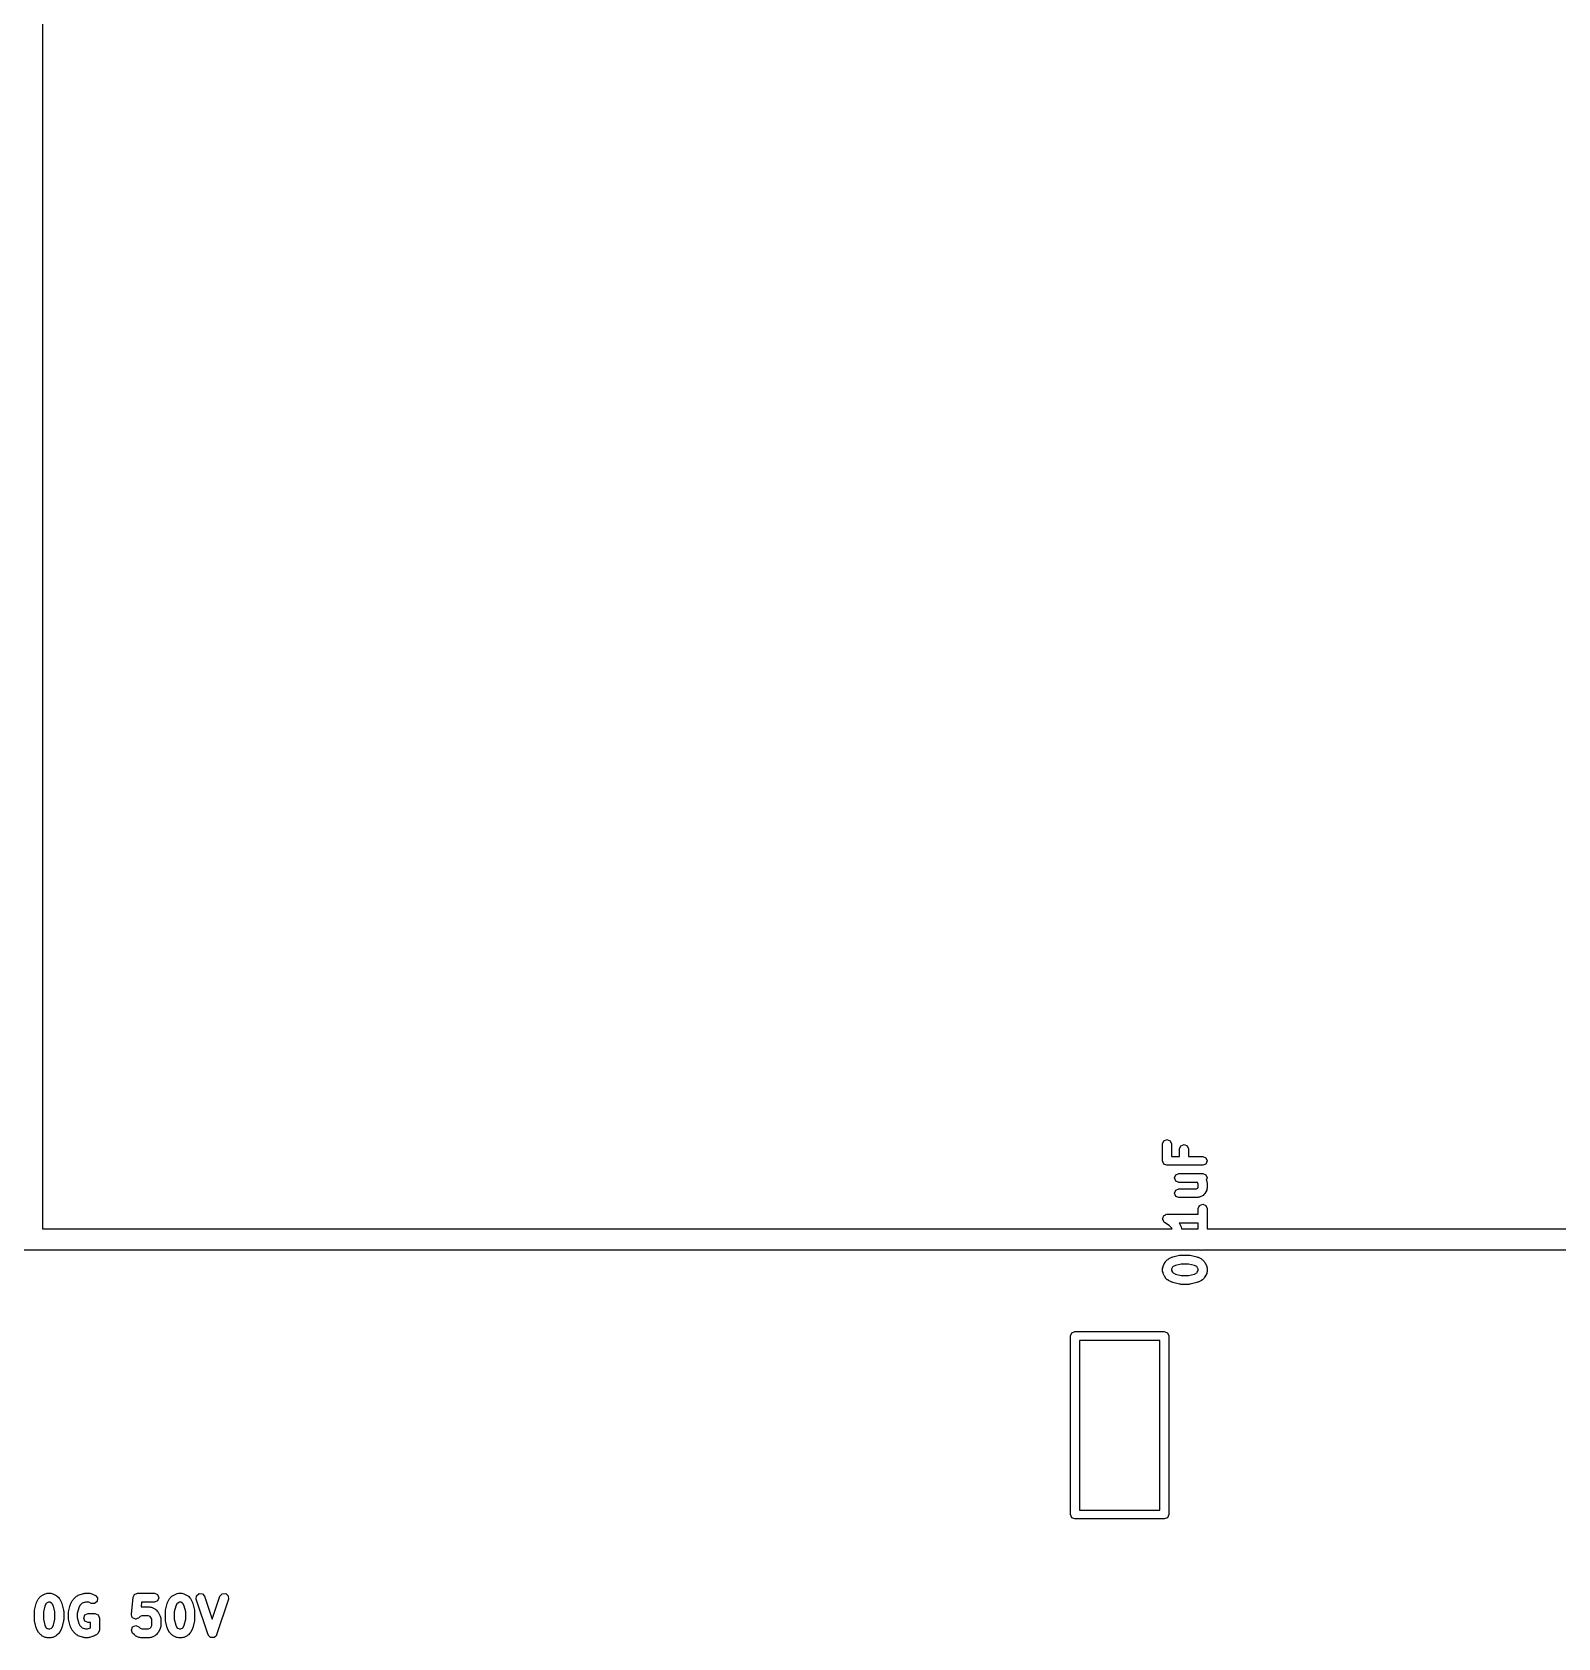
# Model space of a CAD drawing. Extents: x 97.5 to 143.9, y -109.8 to -49.
# Drawn here: x 124.81 to 133.35, y -93.69 to -84.7 of the extents above; entities that cross this region are included whole.
import ezdxf

# ---------------------------------------------------------------- set-up
doc = ezdxf.new("R2010")
doc.units = 0
doc.layers.add('BLACK', color=7, linetype='CONTINUOUS')

msp = doc.modelspace()

# ---------------------------------------------------------------- linework, layer by layer
at = {"layer": 'BLACK', "linetype": 'CONTINUOUS'}
for p, q in [((124.87, -73.73), (124.87, -91.4)), ((131.14, -90.925), (131.148, -90.9073)), ((131.14, -91.0202), (131.14, -90.925)), ((131.148, -90.9073), (131.165, -90.9)), ((131.165, -90.9), (131.183, -90.9073)), ((131.183, -90.9073), (131.19, -90.925)), ((131.19, -90.925), (131.19, -90.9952)), ((131.236, -90.9536), (131.243, -90.9359)), ((131.236, -90.9952), (131.236, -90.9536)), ((131.243, -90.9359), (131.261, -90.9286)), ((131.261, -90.9286), (131.278, -90.9359)), ((131.278, -90.9359), (131.286, -90.9536)), ((131.286, -90.9536), (131.286, -90.9952)), ((131.148, -91.0379), (131.14, -91.0202)), ((131.165, -91.0452), (131.148, -91.0379)), ((131.365, -91.0452), (131.165, -91.0452)), ((131.19, -90.9952), (131.236, -90.9952)), ((131.286, -90.9952), (131.365, -90.9952)), ((131.365, -90.9952), (131.383, -91.0026)), ((131.383, -91.0379), (131.365, -91.0452)), ((131.383, -91.0026), (131.39, -91.0202)), ((131.39, -91.0202), (131.383, -91.0379)), ((131.207, -91.1155), (131.214, -91.0978)), ((131.214, -91.1332), (131.207, -91.1155)), ((131.214, -91.0978), (131.232, -91.0905)), ((131.232, -91.1405), (131.214, -91.1332)), ((131.232, -91.0905), (131.365, -91.0905)), ((131.336, -91.1405), (131.232, -91.1405)), ((131.34, -91.1499), (131.336, -91.1405)), ((131.365, -91.0905), (131.383, -91.0978)), ((131.383, -91.0978), (131.39, -91.1155)), ((131.39, -91.1155), (131.385, -91.1279)), ((131.385, -91.1279), (131.388, -91.1329)), ((131.388, -91.1329), (131.388, -91.1387)), ((131.388, -91.1387), (131.39, -91.144)), ((131.39, -91.144), (131.39, -91.1726)), ((131.207, -91.2012), (131.214, -91.1835)), ((131.214, -91.2189), (131.207, -91.2012)), ((131.214, -91.1835), (131.232, -91.1762)), ((131.232, -91.2262), (131.214, -91.2189)), ((131.232, -91.1762), (131.331, -91.1762)), ((131.337, -91.2262), (131.232, -91.2262)), ((131.331, -91.1762), (131.337, -91.173)), ((131.337, -91.173), (131.34, -91.1667)), ((131.342, -91.224), (131.337, -91.2262)), ((131.34, -91.1667), (131.34, -91.1499)), ((131.348, -91.2236), (131.342, -91.224)), ((131.367, -91.214), (131.348, -91.2236)), ((131.372, -91.208), (131.367, -91.214)), ((131.378, -91.2028), (131.372, -91.208)), ((131.388, -91.1838), (131.378, -91.2028)), ((131.39, -91.1726), (131.388, -91.178)), ((131.388, -91.178), (131.388, -91.1838)), ((131.148, -91.3264), (131.155, -91.3236)), ((131.155, -91.3236), (131.161, -91.3195)), ((131.161, -91.3195), (131.163, -91.32)), ((131.163, -91.32), (131.165, -91.319)), ((131.165, -91.319), (131.34, -91.319)), ((131.34, -91.2869), (131.348, -91.2692)), ((131.34, -91.319), (131.34, -91.2869)), ((131.348, -91.2692), (131.365, -91.2619)), ((131.365, -91.2619), (131.383, -91.2692)), ((131.383, -91.2692), (131.39, -91.2869)), ((131.39, -91.2869), (131.39, -91.4)), ((124.87, -91.4), (131.194, -91.4)), ((131.14, -91.344), (131.143, -91.3373)), ((131.141, -91.3464), (131.14, -91.344)), ((131.141, -91.349), (131.141, -91.3464)), ((131.145, -91.355), (131.141, -91.349)), ((131.143, -91.3373), (131.145, -91.3302)), ((131.145, -91.3302), (131.147, -91.3287)), ((131.148, -91.3617), (131.145, -91.355)), ((131.147, -91.3287), (131.148, -91.3264)), ((131.15, -91.3627), (131.148, -91.3617)), ((131.152, -91.3648), (131.15, -91.3627)), ((131.178, -91.3825), (131.152, -91.3648)), ((131.193, -91.397), (131.178, -91.3825)), ((131.194, -91.4), (131.193, -91.397)), ((131.233, -91.369), (131.235, -91.371)), ((131.34, -91.369), (131.233, -91.369)), ((131.235, -91.371), (131.245, -91.39)), ((131.245, -91.39), (131.246, -91.4)), ((131.246, -91.4), (131.34, -91.4)), ((131.34, -91.4), (131.34, -91.369)), ((131.39, -91.4), (133.891, -91.4)), ((131.353, -91.52), (122.28, -91.52)), ((131.143, -91.6091), (131.153, -91.59)), ((131.153, -91.59), (131.156, -91.5873)), ((131.156, -91.5873), (131.157, -91.5835)), ((131.157, -91.5835), (131.167, -91.574)), ((131.167, -91.574), (131.171, -91.5724)), ((131.171, -91.5724), (131.173, -91.5693)), ((131.173, -91.5693), (131.192, -91.5598)), ((131.192, -91.5598), (131.195, -91.5596)), ((131.195, -91.5596), (131.198, -91.5579)), ((131.198, -91.5579), (131.236, -91.5484)), ((131.236, -91.5484), (131.239, -91.5488)), ((131.239, -91.5488), (131.242, -91.5476)), ((131.242, -91.5476), (131.289, -91.5476)), ((131.289, -91.5476), (131.292, -91.5488)), ((131.292, -91.5488), (131.295, -91.5484)), ((131.295, -91.5484), (131.333, -91.5579)), ((131.333, -91.5579), (131.336, -91.5596)), ((131.336, -91.5596), (131.339, -91.5598)), ((131.339, -91.5598), (131.358, -91.5693)), ((131.356, -91.5214), (131.353, -91.52)), ((131.359, -91.52), (131.356, -91.5214)), ((131.358, -91.5693), (131.36, -91.5724)), ((133.959, -91.52), (131.359, -91.52)), ((131.36, -91.5724), (131.364, -91.574)), ((131.364, -91.574), (131.374, -91.5835)), ((131.374, -91.5835), (131.375, -91.5873)), ((131.375, -91.5873), (131.378, -91.59)), ((131.378, -91.59), (131.388, -91.6091)), ((131.14, -91.6202), (131.143, -91.6149)), ((131.14, -91.6393), (131.14, -91.6202)), ((131.143, -91.6447), (131.14, -91.6393)), ((131.143, -91.6149), (131.143, -91.6091)), ((131.143, -91.6505), (131.143, -91.6447)), ((131.153, -91.6695), (131.143, -91.6505)), ((131.156, -91.6722), (131.153, -91.6695)), ((131.157, -91.676), (131.156, -91.6722)), ((131.167, -91.6855), (131.157, -91.676)), ((131.196, -91.616), (131.19, -91.6261)), ((131.19, -91.6261), (131.19, -91.6334)), ((131.19, -91.6334), (131.196, -91.6435)), ((131.199, -91.6122), (131.196, -91.616)), ((131.196, -91.6435), (131.199, -91.6473)), ((131.212, -91.6057), (131.199, -91.6122)), ((131.199, -91.6473), (131.212, -91.6538)), ((131.245, -91.5976), (131.212, -91.6057)), ((131.212, -91.6538), (131.245, -91.6619)), ((131.286, -91.5976), (131.245, -91.5976)), ((131.245, -91.6619), (131.286, -91.6619)), ((131.319, -91.6057), (131.286, -91.5976)), ((131.286, -91.6619), (131.319, -91.6538)), ((131.332, -91.6122), (131.319, -91.6057)), ((131.319, -91.6538), (131.332, -91.6473)), ((131.335, -91.616), (131.332, -91.6122)), ((131.332, -91.6473), (131.335, -91.6435)), ((131.34, -91.6261), (131.335, -91.616)), ((131.335, -91.6435), (131.34, -91.6334)), ((131.34, -91.6334), (131.34, -91.6261)), ((131.374, -91.676), (131.364, -91.6855)), ((131.375, -91.6722), (131.374, -91.676)), ((131.378, -91.6695), (131.375, -91.6722)), ((131.388, -91.6505), (131.378, -91.6695)), ((131.388, -91.6091), (131.388, -91.6149)), ((131.388, -91.6149), (131.39, -91.6202)), ((131.39, -91.6393), (131.388, -91.6447)), ((131.388, -91.6447), (131.388, -91.6505)), ((131.39, -91.6202), (131.39, -91.6393)), ((131.171, -91.6871), (131.167, -91.6855)), ((131.173, -91.6902), (131.171, -91.6871)), ((131.192, -91.6997), (131.173, -91.6902)), ((131.195, -91.6999), (131.192, -91.6997)), ((131.198, -91.7016), (131.195, -91.6999)), ((131.236, -91.7112), (131.198, -91.7016)), ((131.239, -91.7107), (131.236, -91.7112)), ((131.242, -91.7119), (131.239, -91.7107)), ((131.289, -91.7119), (131.242, -91.7119)), ((131.292, -91.7107), (131.289, -91.7119)), ((131.295, -91.7112), (131.292, -91.7107)), ((131.333, -91.7016), (131.295, -91.7112)), ((131.336, -91.6999), (131.333, -91.7016)), ((131.339, -91.6997), (131.336, -91.6999)), ((131.358, -91.6902), (131.339, -91.6997)), ((131.36, -91.6871), (131.358, -91.6902)), ((131.364, -91.6855), (131.36, -91.6871)), ((130.625, -92), (130.632, -91.9823)), ((130.625, -93), (130.625, -92)), ((130.632, -91.9823), (130.65, -91.975)), ((130.65, -91.975), (131.15, -91.975)), ((130.675, -92.025), (130.675, -92.975)), ((131.125, -92.025), (130.675, -92.025)), ((131.125, -92.975), (131.125, -92.025)), ((131.15, -91.975), (131.168, -91.9823)), ((131.168, -91.9823), (131.175, -92)), ((131.175, -92), (131.175, -93)), ((130.632, -93.0177), (130.625, -93)), ((130.65, -93.025), (130.632, -93.0177)), ((131.15, -93.025), (130.65, -93.025)), ((130.675, -92.975), (131.125, -92.975)), ((131.168, -93.0177), (131.15, -93.025)), ((131.175, -93), (131.168, -93.0177)), ((124.836, -93.4924), (124.845, -93.4733)), ((124.845, -93.4733), (124.849, -93.4706)), ((124.849, -93.4706), (124.85, -93.4668)), ((124.85, -93.4668), (124.86, -93.4573)), ((124.86, -93.4573), (124.864, -93.4557)), ((124.864, -93.4557), (124.866, -93.4526)), ((124.866, -93.4526), (124.885, -93.4431)), ((124.885, -93.4431), (124.891, -93.4427)), ((124.891, -93.4427), (124.896, -93.4405)), ((124.896, -93.4405), (124.915, -93.4405)), ((124.915, -93.4405), (124.921, -93.4427)), ((124.921, -93.4427), (124.927, -93.4431)), ((124.927, -93.4431), (124.946, -93.4526)), ((124.946, -93.4526), (124.948, -93.4557)), ((124.948, -93.4557), (124.952, -93.4573)), ((124.952, -93.4573), (124.962, -93.4668)), ((124.962, -93.4668), (124.963, -93.4706)), ((124.963, -93.4706), (124.966, -93.4733)), ((124.966, -93.4733), (124.976, -93.4924)), ((125.036, -93.4829), (125.039, -93.4802)), ((125.039, -93.4802), (125.041, -93.4764)), ((125.041, -93.4764), (125.06, -93.4573)), ((125.06, -93.4573), (125.065, -93.4551)), ((125.065, -93.4551), (125.069, -93.4513)), ((125.069, -93.4513), (125.098, -93.4418)), ((125.098, -93.4418), (125.102, -93.4421)), ((125.102, -93.4421), (125.106, -93.4405)), ((125.106, -93.4405), (125.135, -93.4405)), ((125.135, -93.4405), (125.14, -93.4427)), ((125.14, -93.4427), (125.146, -93.4431)), ((125.146, -93.4431), (125.165, -93.4526)), ((125.165, -93.4526), (125.177, -93.4671)), ((125.177, -93.4671), (125.176, -93.4862)), ((125.367, -93.5582), (125.376, -93.463)), ((125.376, -93.463), (125.38, -93.4556)), ((125.38, -93.4556), (125.384, -93.4478)), ((125.384, -93.4478), (125.385, -93.4473)), ((125.385, -93.4461), (125.393, -93.4437)), ((125.385, -93.4473), (125.385, -93.4461)), ((125.393, -93.4437), (125.401, -93.4405)), ((125.401, -93.4405), (125.496, -93.4405)), ((125.496, -93.4405), (125.514, -93.4478)), ((125.514, -93.4478), (125.521, -93.4655)), ((125.521, -93.4655), (125.514, -93.4832)), ((125.569, -93.4924), (125.579, -93.4733)), ((125.579, -93.4733), (125.582, -93.4706)), ((125.582, -93.4706), (125.584, -93.4668)), ((125.584, -93.4668), (125.593, -93.4573)), ((125.593, -93.4573), (125.597, -93.4557)), ((125.597, -93.4557), (125.6, -93.4526)), ((125.6, -93.4526), (125.619, -93.4431)), ((125.619, -93.4431), (125.624, -93.4427)), ((125.624, -93.4427), (125.63, -93.4405)), ((125.63, -93.4405), (125.649, -93.4405)), ((125.649, -93.4405), (125.654, -93.4427)), ((125.654, -93.4427), (125.66, -93.4431)), ((125.66, -93.4431), (125.679, -93.4526)), ((125.679, -93.4526), (125.682, -93.4557)), ((125.682, -93.4557), (125.686, -93.4573)), ((125.686, -93.4573), (125.695, -93.4668)), ((125.695, -93.4668), (125.697, -93.4706)), ((125.697, -93.4706), (125.7, -93.4733)), ((125.7, -93.4733), (125.709, -93.4924)), ((125.73, -93.4734), (125.731, -93.4543)), ((125.797, -93.6734), (125.73, -93.4734)), ((125.731, -93.4543), (125.746, -93.4418)), ((125.746, -93.4418), (125.765, -93.4431)), ((125.765, -93.4431), (125.777, -93.4576)), ((125.777, -93.4576), (125.82, -93.5864)), ((125.82, -93.5864), (125.863, -93.4576)), ((125.911, -93.4734), (125.844, -93.6734)), ((125.863, -93.4576), (125.876, -93.4431)), ((125.876, -93.4431), (125.895, -93.4418)), ((125.895, -93.4418), (125.909, -93.4543)), ((125.909, -93.4543), (125.911, -93.4734)), ((124.824, -93.5417), (124.825, -93.5387)), ((124.824, -93.5893), (124.824, -93.5417)), ((124.825, -93.5356), (124.834, -93.4975)), ((124.825, -93.5387), (124.825, -93.5356)), ((124.834, -93.4975), (124.836, -93.4952)), ((124.836, -93.4952), (124.836, -93.4924)), ((124.882, -93.5123), (124.874, -93.5447)), ((124.874, -93.5447), (124.874, -93.5862)), ((124.888, -93.4993), (124.882, -93.5123)), ((124.892, -93.4955), (124.888, -93.4993)), ((124.902, -93.4905), (124.892, -93.4955)), ((124.91, -93.4905), (124.902, -93.4905)), ((124.92, -93.4955), (124.91, -93.4905)), ((124.924, -93.4993), (124.92, -93.4955)), ((124.93, -93.5123), (124.924, -93.4993)), ((124.938, -93.5447), (124.93, -93.5123)), ((124.938, -93.5862), (124.938, -93.5447)), ((124.976, -93.4924), (124.976, -93.4952)), ((124.976, -93.4952), (124.978, -93.4975)), ((124.978, -93.4975), (124.987, -93.5356)), ((124.987, -93.5356), (124.987, -93.5387)), ((124.987, -93.5387), (124.988, -93.5417)), ((124.988, -93.5417), (124.988, -93.5893)), ((125.014, -93.5512), (125.015, -93.5483)), ((125.014, -93.5798), (125.014, -93.5512)), ((125.015, -93.5451), (125.025, -93.507)), ((125.015, -93.5483), (125.015, -93.5451)), ((125.025, -93.507), (125.026, -93.5047)), ((125.026, -93.5019), (125.036, -93.4829)), ((125.026, -93.5047), (125.026, -93.5019)), ((125.072, -93.5218), (125.064, -93.5543)), ((125.064, -93.5543), (125.064, -93.5767)), ((125.079, -93.5089), (125.072, -93.5218)), ((125.091, -93.4969), (125.079, -93.5089)), ((125.11, -93.4905), (125.091, -93.4969)), ((125.1, -93.5798), (125.107, -93.5621)), ((125.107, -93.5621), (125.125, -93.5548)), ((125.129, -93.4905), (125.11, -93.4905)), ((125.125, -93.5548), (125.163, -93.5548)), ((125.142, -93.4974), (125.129, -93.4905)), ((125.161, -93.4987), (125.142, -93.4974)), ((125.176, -93.4862), (125.161, -93.4987)), ((125.163, -93.5548), (125.181, -93.5621)), ((125.181, -93.5621), (125.188, -93.5798)), ((125.367, -93.5595), (125.367, -93.5582)), ((125.367, -93.5607), (125.367, -93.5595)), ((125.37, -93.5685), (125.367, -93.5607)), ((125.372, -93.5765), (125.37, -93.5685)), ((125.416, -93.5717), (125.409, -93.5784)), ((125.426, -93.5667), (125.416, -93.5717)), ((125.424, -93.4905), (125.421, -93.5167)), ((125.421, -93.5167), (125.468, -93.5167)), ((125.496, -93.4905), (125.424, -93.4905)), ((125.462, -93.5667), (125.426, -93.5667)), ((125.472, -93.5717), (125.462, -93.5667)), ((125.468, -93.5167), (125.473, -93.5189)), ((125.476, -93.5755), (125.472, -93.5717)), ((125.473, -93.5189), (125.479, -93.5193)), ((125.479, -93.5193), (125.498, -93.5288)), ((125.514, -93.4832), (125.496, -93.4905)), ((125.498, -93.5288), (125.501, -93.5319)), ((125.501, -93.5319), (125.505, -93.5335)), ((125.505, -93.5335), (125.514, -93.543)), ((125.514, -93.543), (125.516, -93.5468)), ((125.516, -93.5468), (125.519, -93.5495)), ((125.519, -93.5495), (125.528, -93.5686)), ((125.528, -93.5686), (125.529, -93.5744)), ((125.557, -93.5417), (125.558, -93.5387)), ((125.557, -93.5893), (125.557, -93.5417)), ((125.558, -93.5356), (125.567, -93.4975)), ((125.558, -93.5387), (125.558, -93.5356)), ((125.567, -93.4975), (125.569, -93.4952)), ((125.569, -93.4952), (125.569, -93.4924)), ((125.615, -93.5123), (125.607, -93.5447)), ((125.607, -93.5447), (125.607, -93.5862)), ((125.622, -93.4993), (125.615, -93.5123)), ((125.626, -93.4955), (125.622, -93.4993)), ((125.636, -93.4905), (125.626, -93.4955)), ((125.643, -93.4905), (125.636, -93.4905)), ((125.653, -93.4955), (125.643, -93.4905)), ((125.657, -93.4993), (125.653, -93.4955)), ((125.663, -93.5123), (125.657, -93.4993)), ((125.671, -93.5447), (125.663, -93.5123)), ((125.671, -93.5862), (125.671, -93.5447)), ((125.709, -93.4924), (125.709, -93.4952)), ((125.709, -93.4952), (125.711, -93.4975)), ((125.711, -93.4975), (125.721, -93.5356)), ((125.721, -93.5356), (125.72, -93.5387)), ((125.72, -93.5387), (125.721, -93.5417)), ((125.721, -93.5417), (125.721, -93.5893)), ((124.825, -93.5922), (124.824, -93.5893)), ((124.825, -93.5953), (124.825, -93.5922)), ((124.834, -93.6334), (124.825, -93.5953)), ((124.836, -93.6357), (124.834, -93.6334)), ((124.836, -93.6386), (124.836, -93.6357)), ((124.845, -93.6576), (124.836, -93.6386)), ((124.849, -93.6603), (124.845, -93.6576)), ((124.85, -93.6641), (124.849, -93.6603)), ((124.874, -93.5862), (124.882, -93.6187)), ((124.882, -93.6187), (124.888, -93.6316)), ((124.888, -93.6316), (124.892, -93.6354)), ((124.892, -93.6354), (124.902, -93.6405)), ((124.902, -93.6405), (124.91, -93.6405)), ((124.91, -93.6405), (124.92, -93.6354)), ((124.92, -93.6354), (124.924, -93.6316)), ((124.924, -93.6316), (124.93, -93.6187)), ((124.93, -93.6187), (124.938, -93.5862)), ((124.963, -93.6603), (124.962, -93.6641)), ((124.966, -93.6576), (124.963, -93.6603)), ((124.976, -93.6386), (124.966, -93.6576)), ((124.978, -93.6334), (124.976, -93.6357)), ((124.976, -93.6357), (124.976, -93.6386)), ((124.987, -93.5953), (124.978, -93.6334)), ((124.988, -93.5893), (124.987, -93.5922)), ((124.987, -93.5922), (124.987, -93.5953)), ((125.015, -93.5827), (125.014, -93.5798)), ((125.015, -93.5858), (125.015, -93.5827)), ((125.025, -93.6239), (125.015, -93.5858)), ((125.026, -93.6262), (125.025, -93.6239)), ((125.026, -93.629), (125.026, -93.6262)), ((125.036, -93.6481), (125.026, -93.629)), ((125.039, -93.6508), (125.036, -93.6481)), ((125.041, -93.6546), (125.039, -93.6508)), ((125.06, -93.6736), (125.041, -93.6546)), ((125.064, -93.5767), (125.072, -93.6091)), ((125.072, -93.6091), (125.079, -93.6221)), ((125.079, -93.6221), (125.091, -93.6341)), ((125.091, -93.6341), (125.11, -93.6405)), ((125.107, -93.5974), (125.1, -93.5798)), ((125.125, -93.6048), (125.107, -93.5974)), ((125.11, -93.6405), (125.121, -93.6405)), ((125.121, -93.6405), (125.138, -93.6348)), ((125.138, -93.6048), (125.125, -93.6048)), ((125.138, -93.6348), (125.138, -93.6048)), ((125.188, -93.6464), (125.181, -93.6641)), ((125.188, -93.5798), (125.188, -93.6464)), ((125.367, -93.6464), (125.374, -93.6288)), ((125.374, -93.6641), (125.367, -93.6464)), ((125.373, -93.5772), (125.372, -93.5765)), ((125.374, -93.5784), (125.373, -93.5772)), ((125.382, -93.5816), (125.374, -93.5784)), ((125.374, -93.6288), (125.392, -93.6214)), ((125.389, -93.5856), (125.382, -93.5816)), ((125.39, -93.5852), (125.389, -93.5856)), ((125.392, -93.5857), (125.39, -93.5852)), ((125.399, -93.5825), (125.392, -93.5857)), ((125.392, -93.6214), (125.409, -93.6288)), ((125.407, -93.5801), (125.399, -93.5825)), ((125.408, -93.5789), (125.407, -93.5801)), ((125.409, -93.5784), (125.408, -93.5789)), ((125.409, -93.6288), (125.416, -93.6354)), ((125.416, -93.6354), (125.426, -93.6405)), ((125.426, -93.6405), (125.462, -93.6405)), ((125.462, -93.6405), (125.472, -93.6354)), ((125.472, -93.6354), (125.476, -93.6316)), ((125.481, -93.5857), (125.476, -93.5755)), ((125.476, -93.6316), (125.481, -93.6215)), ((125.481, -93.6215), (125.481, -93.5857)), ((125.516, -93.6603), (125.514, -93.6641)), ((125.519, -93.6576), (125.516, -93.6603)), ((125.528, -93.6386), (125.519, -93.6576)), ((125.529, -93.6328), (125.528, -93.6386)), ((125.529, -93.5744), (125.531, -93.5798)), ((125.531, -93.6274), (125.529, -93.6328)), ((125.531, -93.5798), (125.531, -93.6274)), ((125.558, -93.5922), (125.557, -93.5893)), ((125.558, -93.5953), (125.558, -93.5922)), ((125.567, -93.6334), (125.558, -93.5953)), ((125.569, -93.6357), (125.567, -93.6334)), ((125.569, -93.6386), (125.569, -93.6357)), ((125.579, -93.6576), (125.569, -93.6386)), ((125.582, -93.6603), (125.579, -93.6576)), ((125.584, -93.6641), (125.582, -93.6603)), ((125.607, -93.5862), (125.615, -93.6187)), ((125.615, -93.6187), (125.622, -93.6316)), ((125.622, -93.6316), (125.626, -93.6354)), ((125.626, -93.6354), (125.636, -93.6405)), ((125.636, -93.6405), (125.643, -93.6405)), ((125.643, -93.6405), (125.653, -93.6354)), ((125.653, -93.6354), (125.657, -93.6316)), ((125.657, -93.6316), (125.663, -93.6187)), ((125.663, -93.6187), (125.671, -93.5862)), ((125.697, -93.6603), (125.695, -93.6641)), ((125.7, -93.6576), (125.697, -93.6603)), ((125.709, -93.6386), (125.7, -93.6576)), ((125.711, -93.6334), (125.709, -93.6357)), ((125.709, -93.6357), (125.709, -93.6386)), ((125.721, -93.5953), (125.711, -93.6334)), ((125.721, -93.5893), (125.72, -93.5922)), ((125.72, -93.5922), (125.721, -93.5953)), ((124.86, -93.6736), (124.85, -93.6641)), ((124.864, -93.6752), (124.86, -93.6736)), ((124.866, -93.6783), (124.864, -93.6752)), ((124.885, -93.6878), (124.866, -93.6783)), ((124.891, -93.6882), (124.885, -93.6878)), ((124.896, -93.6905), (124.891, -93.6882)), ((124.915, -93.6905), (124.896, -93.6905)), ((124.921, -93.6882), (124.915, -93.6905)), ((124.927, -93.6878), (124.921, -93.6882)), ((124.946, -93.6783), (124.927, -93.6878)), ((124.948, -93.6752), (124.946, -93.6783)), ((124.952, -93.6736), (124.948, -93.6752)), ((124.962, -93.6641), (124.952, -93.6736)), ((125.065, -93.6759), (125.06, -93.6736)), ((125.069, -93.6797), (125.065, -93.6759)), ((125.098, -93.6892), (125.069, -93.6797)), ((125.102, -93.6889), (125.098, -93.6892)), ((125.106, -93.6905), (125.102, -93.6889)), ((125.125, -93.6905), (125.106, -93.6905)), ((125.129, -93.6889), (125.125, -93.6905)), ((125.133, -93.6892), (125.129, -93.6889)), ((125.161, -93.6797), (125.133, -93.6892)), ((125.166, -93.6759), (125.161, -93.6797)), ((125.171, -93.6736), (125.166, -93.6759)), ((125.181, -93.6641), (125.171, -93.6736)), ((125.384, -93.6736), (125.374, -93.6641)), ((125.387, -93.6752), (125.384, -93.6736)), ((125.39, -93.6783), (125.387, -93.6752)), ((125.409, -93.6878), (125.39, -93.6783)), ((125.415, -93.6882), (125.409, -93.6878)), ((125.42, -93.6905), (125.415, -93.6882)), ((125.468, -93.6905), (125.42, -93.6905)), ((125.473, -93.6882), (125.468, -93.6905)), ((125.479, -93.6878), (125.473, -93.6882)), ((125.498, -93.6783), (125.479, -93.6878)), ((125.501, -93.6752), (125.498, -93.6783)), ((125.505, -93.6736), (125.501, -93.6752)), ((125.514, -93.6641), (125.505, -93.6736)), ((125.593, -93.6736), (125.584, -93.6641)), ((125.597, -93.6752), (125.593, -93.6736)), ((125.6, -93.6783), (125.597, -93.6752)), ((125.619, -93.6878), (125.6, -93.6783)), ((125.624, -93.6882), (125.619, -93.6878)), ((125.63, -93.6905), (125.624, -93.6882)), ((125.649, -93.6905), (125.63, -93.6905)), ((125.654, -93.6883), (125.649, -93.6905)), ((125.66, -93.6878), (125.654, -93.6883)), ((125.679, -93.6783), (125.66, -93.6878)), ((125.682, -93.6752), (125.679, -93.6783)), ((125.686, -93.6736), (125.682, -93.6752)), ((125.695, -93.6641), (125.686, -93.6736)), ((125.798, -93.6748), (125.797, -93.6734)), ((125.798, -93.6767), (125.798, -93.6748)), ((125.804, -93.6819), (125.798, -93.6767)), ((125.809, -93.6878), (125.804, -93.6819)), ((125.811, -93.688), (125.809, -93.6878)), ((125.812, -93.6892), (125.811, -93.688)), ((125.82, -93.6886), (125.812, -93.6892)), ((125.828, -93.6892), (125.82, -93.6886)), ((125.83, -93.688), (125.828, -93.6892)), ((125.831, -93.6878), (125.83, -93.688)), ((125.837, -93.6819), (125.831, -93.6878)), ((125.843, -93.6767), (125.837, -93.6819)), ((125.844, -93.6734), (125.843, -93.6748)), ((125.843, -93.6748), (125.843, -93.6767))]:
    msp.add_line(p, q, dxfattribs=at)

doc.saveas('drawing.dxf')
